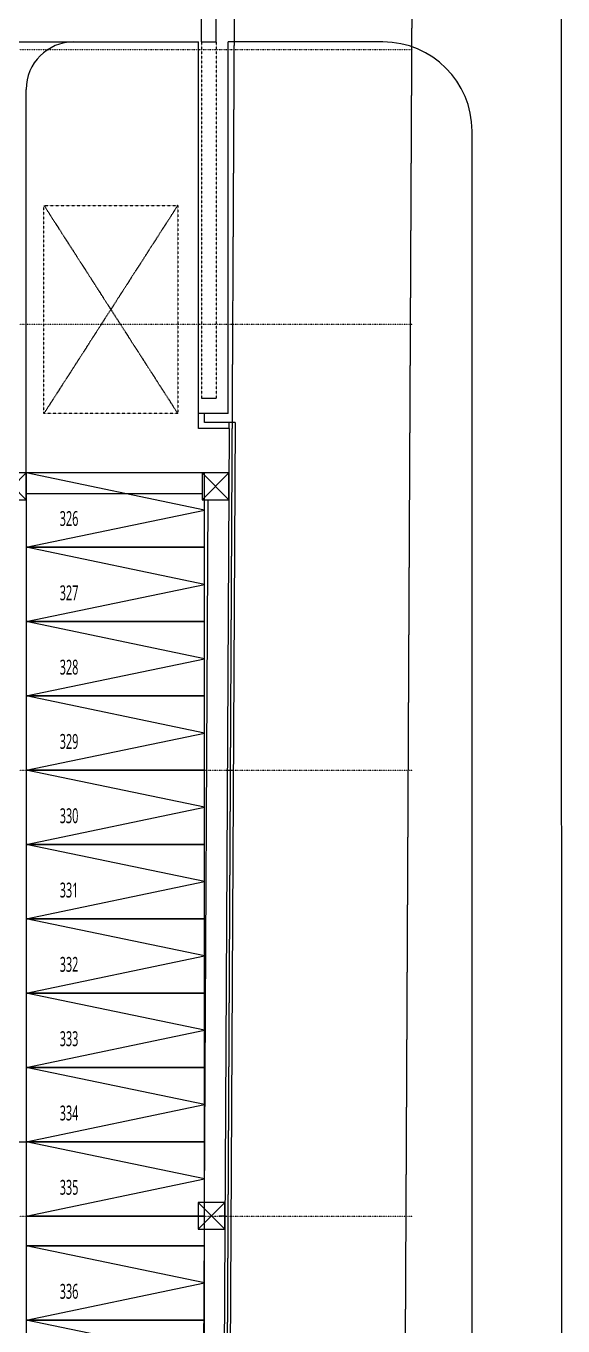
# Model space of a CAD drawing. Extents: x -212173 to 328152, y -560063 to 252500.
# Drawn here: x 274571 to 292634, y 56795 to 100531 of the extents above; entities that cross this region are included whole.
import ezdxf

# ---------------------------------------------------------------- set-up
doc = ezdxf.new("R2010")
doc.units = 0
doc.header["$LTSCALE"] = 15
for name, pattern in [('H12PL1$0$CENTERK4', [0.3582, 0.3333, -0.0083, 0.0083, -0.0083]), ('H12PL1$0$DOTK1', [0.01, 0.005, -0.005]), ('H12PL1$0$JJP_三點線', [0.9, 0.3, -0.15, 0, -0.15, 0, -0.15, 0, -0.15]), ('H12PL1$0$雨水排水経路図最新$0$DOTK1', [0.01, 0.005, -0.005])]:
    doc.linetypes.add(name, pattern=pattern)
for name, color, linetype in [('H12PL1$0$L10_14_DOURO', 252, 'Continuous'), ('H12PL1$0$L10_14_PKG', 252, 'Continuous'), ('H12PL1$0$L10_14_PKG-NN', 252, 'Continuous'), ('H12PL1$0$L10_14_SIKICHI', 252, 'Continuous'), ('H12PL1$0$L10_14_SITE', 252, 'Continuous'), ('H12PL1$0$L10_14_SUGATA3', 252, 'Continuous'), ('H12PL1$0$L10_14_雨水排水経路図最新$0$SUGATAD', 252, 'Continuous'), ('H12PL1$0$S-GRID', 252, 'Continuous'), ('SITE$0$L-ROAD.Newcub', 252, 'Continuous')]:
    doc.layers.add(name, color=color, linetype=linetype)
doc.styles.add('H12PL1$0$Standard', font='', dxfattribs={"width": 0.8})
doc.styles.get('H12PL1$0$Standard').set_extended_font_data('Microsoft JhengHei')

# ---------------------------------------------------------------- blocks, each defined once
blk = doc.blocks.new('SITE')
at = {"layer": 'SITE$0$L-ROAD.Newcub', "lineweight": 0, "flags": 128}
blk.add_lwpolyline([(-51308.3, 230871.2, -0.0890899), (-31126.4, 234500), (-11573.3, 234505), (774.5, 234508.1), (256352.1, 234570.6), (267324.9, 234573.3), (272318.1, 234574.6, -0.0649477), (281039.9, 233438.3, -0.2311836), (287102.3, 228049.9, -0.094082), (291096.7, 206819.8), (290662.2, 114377.5), (292597.1, 114368.4), (292569.8, 96924.5), (292600, 3771.7, -0.0779964), (291236.3, -7494.2, -0.2284335), (282895.7, -15849.6, -0.0309655), (263350.9, -18066.2), (-720.4, -18001.7), (-15800, -17998), (-15800, -15985.3), (-40035.2, -15985.2, -0.0725486)], format="xyb", dxfattribs=at)
blk = doc.blocks.new('H12PL1')
at = {"layer": 'H12PL1$0$L10_14_DOURO', "lineweight": 0}
blk.add_line((292600, 3771.7), (292600, 96500), dxfattribs=at)
blk.add_arc((289600, 96500), 3000, 0, 90, dxfattribs=at)
at = {"layer": 'H12PL1$0$L10_14_PKG', "lineweight": 0, "flags": 128}
for points in [[(277600, 82500), (283600, 83750), (277600, 85000)], [(277600, 80000), (283600, 81250), (277600, 82500)], [(277600, 77500), (283600, 78750), (277600, 80000)], [(277600, 75000), (283600, 76250), (277600, 77500)], [(277600, 72500), (283600, 73750), (277600, 75000)], [(277600, 70000), (283600, 71250), (277600, 72500)], [(277600, 67500), (283600, 68750), (277600, 70000)], [(277600, 65000), (283600, 66250), (277600, 67500)], [(277600, 62500), (283600, 63750), (277600, 65000)], [(277600, 60000), (283600, 61250), (277600, 62500)], [(277600, 56500), (283600, 57750), (277600, 59000)], [(277600, 54000), (283600, 55250), (277600, 56500)]]:
    blk.add_lwpolyline(points, dxfattribs=at)
for points in [[(277600, 82500), (283600, 82500), (283600, 85000), (277600, 85000)], [(277600, 80000), (283600, 80000), (283600, 82500), (277600, 82500)], [(277600, 77500), (283600, 77500), (283600, 80000), (277600, 80000)], [(277600, 75000), (283600, 75000), (283600, 77500), (277600, 77500)], [(277600, 72500), (283600, 72500), (283600, 75000), (277600, 75000)], [(277600, 70000), (283600, 70000), (283600, 72500), (277600, 72500)], [(277600, 67500), (283600, 67500), (283600, 70000), (277600, 70000)], [(277600, 65000), (283600, 65000), (283600, 67500), (277600, 67500)], [(277600, 62500), (283600, 62500), (283600, 65000), (277600, 65000)], [(277600, 60000), (283600, 60000), (283600, 62500), (277600, 62500)], [(277600, 56500), (283600, 56500), (283600, 59000), (277600, 59000)], [(277600, 54000), (283600, 54000), (283600, 56500), (277600, 56500)]]:
    blk.add_lwpolyline(points, close=True, dxfattribs=at)
at = {"layer": 'H12PL1$0$L10_14_SIKICHI', "linetype": 'H12PL1$0$CENTERK4', "lineweight": 0}
for p, q in [((290616.8, 109970.49), (290091.71, 3735.86)), ((284623.03, 105500), (284091.79, 3765.52))]:
    blk.add_line(p, q, dxfattribs=at)
at = {"layer": 'H12PL1$0$L10_14_SITE', "lineweight": 0}
for p, q in [((283495.92, 99500), (283495.92, 111500)), ((283995.92, 99500), (283995.92, 111500)), ((261345, 99500), (283400, 99500)), ((283400, 87000), (283400, 99500)), ((283495.92, 99500), (283995.92, 99500)), ((284400, 87000), (284400, 99500)), ((289600, 99500), (284400, 99500)), ((277600, 85000), (277600, 97900)), ((283995.92, 87500), (283495.92, 87500)), ((284400, 87000), (283400, 87000)), ((283400, 86500), (283400, 87000)), ((283600, 86700), (283600, 87000)), ((284423.81, 86700), (283600, 86700)), ((284624.86, 86700), (284191.79, 3765.01)), ((284423.81, 86500), (284423.81, 86700)), ((284624.86, 86700), (284423.81, 86700)), ((284423.81, 86500), (283400, 86500)), ((284423.81, 86500), (283991.79, 3766.03)), ((284415.98, 85000), (277600, 85000)), ((284363.76, 75000), (284563.76, 75000)), ((262200.01, 62497.65), (283469.37, 62497.65)), ((284085.44, 60002.35), (284285.45, 60002.35))]:
    blk.add_line(p, q, dxfattribs=at)
at = {"layer": 'H12PL1$0$L10_14_SITE', "linetype": 'H12PL1$0$DOTK1', "lineweight": 0}
for p, q in [((283495.92, 99500), (283495.92, 87500)), ((283995.92, 99500), (283995.92, 87500))]:
    blk.add_line(p, q, dxfattribs=at)
at = {"layer": 'H12PL1$0$L10_14_SITE', "lineweight": 0, "flags": 128}
blk.add_lwpolyline([(283600, 60000), (277600, 60000), (277600, 59000), (283600, 59000)], close=True, dxfattribs=at)
at = {"layer": 'H12PL1$0$L10_14_SITE', "lineweight": 0}
blk.add_arc((279200, 97900), 1600, 90.000032, 180, dxfattribs=at)
at = {"layer": 'H12PL1$0$L10_14_SUGATA3', "lineweight": 0}
for p, q in [((276700, 85000), (277600, 84100)), ((276700, 84100), (277600, 85000)), ((283515.98, 84100), (284415.98, 85000)), ((283515.98, 85000), (284415.98, 84100)), ((283515.98, 84300), (277600, 84300)), ((283711.27, 84100), (283587.79, 60452.35)), ((283387.78, 60452.35), (284287.78, 59552.35)), ((283387.78, 59552.35), (284287.78, 60452.35)), ((283583.09, 59552.35), (283291.8, 3769.58))]:
    blk.add_line(p, q, dxfattribs=at)
at = {"layer": 'H12PL1$0$L10_14_SUGATA3', "lineweight": 0, "flags": 128}
for points in [[(276700, 84100), (277600, 84100), (277600, 85000), (276700, 85000)], [(283515.98, 84100), (284415.98, 84100), (284415.98, 85000), (283515.98, 85000)], [(283387.78, 59552.35), (284287.78, 59552.35), (284287.78, 60452.35), (283387.78, 60452.35)]]:
    blk.add_lwpolyline(points, close=True, dxfattribs=at)
at = {"layer": 'H12PL1$0$L10_14_雨水排水経路図最新$0$SUGATAD', "linetype": 'H12PL1$0$雨水排水経路図最新$0$DOTK1', "lineweight": 0}
for p, q in [((282697.16, 94000), (278197.16, 87000)), ((278197.16, 94000), (282697.16, 87000))]:
    blk.add_line(p, q, dxfattribs=at)
at = {"layer": 'H12PL1$0$L10_14_雨水排水経路図最新$0$SUGATAD', "linetype": 'H12PL1$0$雨水排水経路図最新$0$DOTK1', "lineweight": 0, "flags": 128}
blk.add_lwpolyline([(278197.16, 94000), (282697.16, 94000), (282697.16, 87000), (278197.16, 87000)], close=True, dxfattribs=at)
at = {"layer": 'H12PL1$0$S-GRID', "linetype": 'H12PL1$0$JJP_三點線', "lineweight": 0}
for p, q in [((-29000, 99250), (289600, 99250)), ((289600, 99250), (290600, 99250)), ((-29000, 90000), (289600, 90000)), ((289600, 90000), (290600, 90000)), ((-29000, 75000), (289600, 75000)), ((289600, 75000), (290600, 75000)), ((-29000, 60000), (289600, 60000)), ((289600, 60000), (290600, 60000))]:
    blk.add_line(p, q, dxfattribs=at)
at = {"layer": 'H12PL1$0$L10_14_PKG-NN', "linetype": 'Continuous', "lineweight": 0, "char_height": 500, "attachment_point": 7, "style": 'H12PL1$0$Standard'}
for s, insert in [('\\A1;{\\W0.56;326}', (278730.53, 83209.79)), ('\\A1;{\\W0.56;327}', (278730.53, 80709.79)), ('\\A1;{\\W0.56;328}', (278730.53, 78209.79)), ('\\A1;{\\W0.56;329}', (278730.53, 75709.79)), ('\\A1;{\\W0.56;330}', (278730.53, 73209.79)), ('\\A1;{\\W0.56;331}', (278730.53, 70709.79)), ('\\A1;{\\W0.56;332}', (278730.53, 68209.79)), ('\\A1;{\\W0.56;333}', (278730.53, 65709.79)), ('\\A1;{\\W0.56;334}', (278730.53, 63209.79)), ('\\A1;{\\W0.56;335}', (278730.53, 60709.79)), ('\\A1;{\\W0.56;336}', (278730.53, 57209.79))]:
    blk.add_mtext(s, dxfattribs=dict(at, insert=insert))

msp = doc.modelspace()

# ---------------------------------------------------------------- block references
msp.add_blockref('SITE', (0, 0))

# ---------------------------------------------------------------- next in the draw order: block references
msp.add_blockref('H12PL1', (-3024, 495))

doc.saveas('drawing.dxf')
